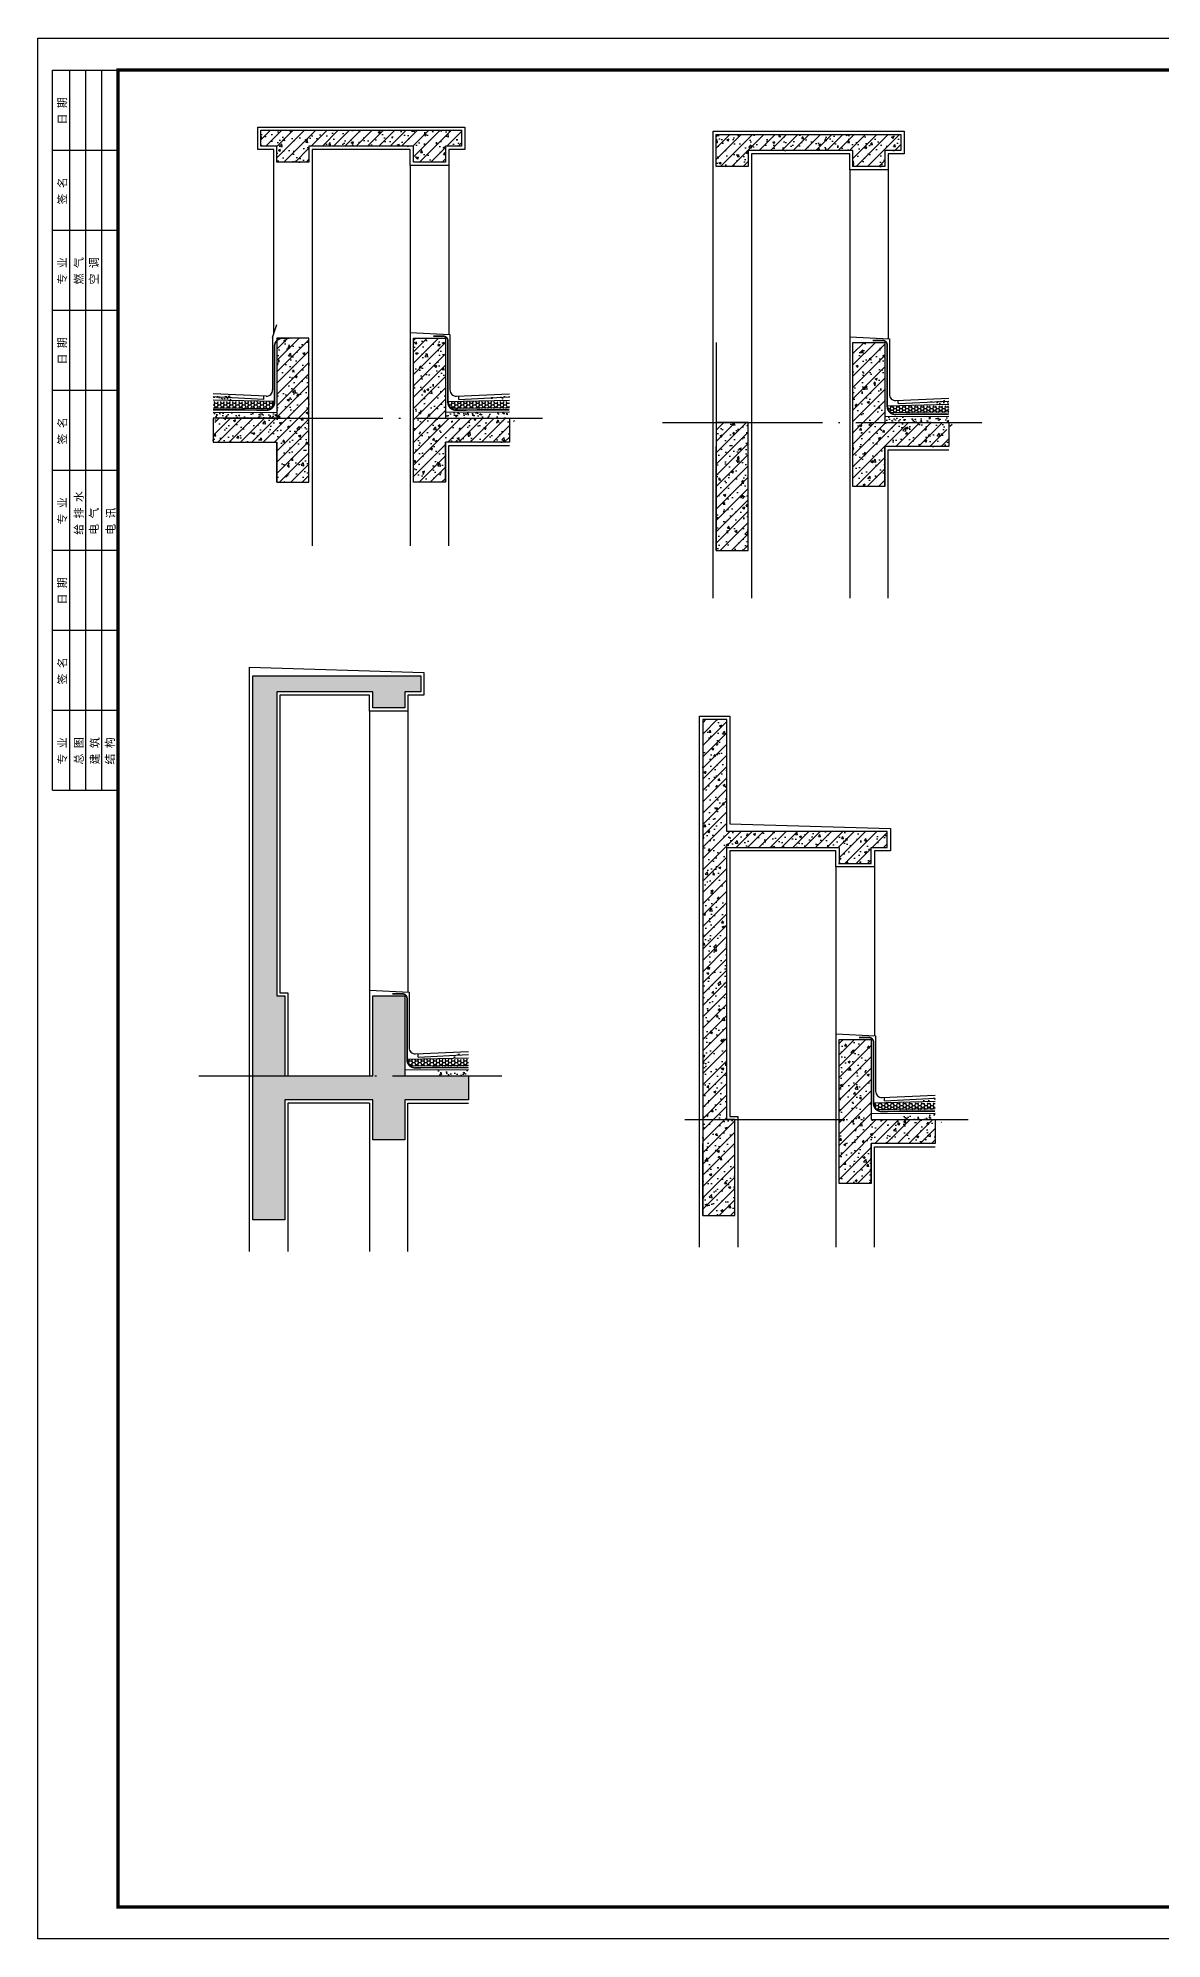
# Model space of a CAD drawing. Extents: x 1980812 to 2578970, y -669191 to 284498.
# Drawn here: x 2400366 to 2407394, y -405922 to -394042 of the extents above; entities that cross this region are included whole.
import ezdxf

# ---------------------------------------------------------------- set-up
doc = ezdxf.new("R2010")
doc.units = 0
doc.header["$LTSCALE"] = 1000
doc.header["$MEASUREMENT"] = 0
doc.linetypes.add('DASH', pattern=[0.35, 0.25, -0.1])
doc.linetypes.add('DOTE', pattern=[2.42, 2, -0.2, 0.02, -0.2])
for name, color, linetype in [('BH', 191, 'Continuous'), ('dote', 1, 'DOTE'), ('TK', 1, 'Continuous'), ('WALL', 4, 'Continuous'), ('保温板', 20, 'Continuous'), ('可见看线', 63, 'Continuous'), ('柱墙填充', 181, 'Continuous'), ('防水卷材', 6, 'DASH'), ('面层', 31, 'Continuous')]:
    doc.layers.add(name, color=color, linetype=linetype)
doc.styles.add('SONGTI', font='NSimSun.ttf', dxfattribs={"width": 1.1})
pattern_1 = [(130, (2806224.82, -569963.396), (-71.7260183, -6.2752135), [7.5, -82.5]), (185, (2806224.82, -569963.4), (13.8751334, 75.2192134), [6, -66]), (79.5486, (2806218.84, -569963.92), (-57.8509382, 68.9439542), [6.374019, -70.1142112]), (133.8158, (2806224.82, -569943.4), (-106.7241049, -16.5519014), [11.25, -123.75]), (83.3644, (2806215.93, -569944.78), (-93.4662706, 97.411787), [9.561029, -105.1713]), (188.8158, (2806224.82, -569943.4), (-93.4661945, 97.41186), [9, -99]), (159, (2806214.82, -569948.396), (-59.6907052, -40.2618891), [7.5, -82.5]), (214, (2806214.82, -569948.4), (-24.3315332, 72.5150045), [6, -66]), (108.5486, (2806209.846, -569951.75), (-84.0222629, 32.2530497), [6.374019, -70.1142112]), (142.5, (2806224.82, -569963.396), (-1.21598553, 33.28938538), [0, -65.2, 0, -67, 0, -66.25]), (172.5, (2806224.82, -569963.396), (-26.30695374, 39.4411712), [0, -38.2, 0, -63.7, 0, -25.25]), (212.5, (2806247.12, -569963.396), (-53.38224362, -2.25548717), [0, -25, 0, -78, 0, -103.5]), (222.5, (2806257.12, -569963.396), (-58.3186169, 10.0104982), [0, -32.5, 0, -51.8, 0, -73.5])]
pattern_2 = [(45, (-6781, 9634.474), (-35.35534, 35.35534), []), (50, (-6781, 9634.47), (143.45204, -12.55043), [15, -165]), (355, (-6781, 9634.47), (-27.75027, 150.43843), [12, -132]), (100.4514, (-6769.05, 9633.43), (115.70188, 137.88791), [12.74804, -140.22842]), (46.1842, (-6781, 9674.47), (213.4482, -33.1038), [22.5, -247.5]), (96.6356, (-6763.21, 9671.72), (186.93254, 194.82357), [19.12206, -210.3426]), (351.1842, (-6781, 9674.47), (186.9324, 194.82372), [18, -198]), (21, (-6761, 9664.47), (119.38141, -80.52378), [15, -165]), (326, (-6761, 9664.47), (48.66307, 145.03001), [12, -132]), (71.4514, (-6751.05, 9657.76), (168.04453, 64.5061), [12.74804, -140.22842]), (37.5, (-6781, 9634.474), (2.43197, 66.57877), [0, -130.4, 0, -134, 0, -132.5]), (7.5, (-6781, 9634.474), (52.613907, 78.882342), [0, -76.4, 0, -127.4, 0, -50.5]), (327.5, (-6825.6, 9634.474), (106.764487, -4.510974), [0, -50, 0, -156, 0, -207]), (317.5, (-6845.6, 9634.47), (116.637234, 20.021), [0, -65, 0, -103.6, 0, -147])]
pattern_3 = [(130, (2806838.39, -569963.396), (-71.7260183, -6.2752135), [7.5, -82.5]), (185, (2806838.39, -569963.4), (13.8751334, 75.2192134), [6, -66]), (79.5486, (2806832.414, -569963.92), (-57.8509382, 68.9439542), [6.374019, -70.1142112]), (133.8158, (2806838.39, -569943.4), (-106.7241049, -16.5519014), [11.25, -123.75]), (83.3644, (2806829.5, -569944.78), (-93.4662706, 97.411787), [9.561029, -105.1713]), (188.8158, (2806838.39, -569943.4), (-93.4661945, 97.41186), [9, -99]), (159, (2806828.39, -569948.396), (-59.6907052, -40.2618891), [7.5, -82.5]), (214, (2806828.39, -569948.4), (-24.3315332, 72.5150045), [6, -66]), (108.5486, (2806823.42, -569951.75), (-84.0222629, 32.2530497), [6.374019, -70.1142112]), (142.5, (2806838.392, -569963.396), (-1.21598553, 33.28938538), [0, -65.2, 0, -67, 0, -66.25]), (172.5, (2806838.39, -569963.396), (-26.30695374, 39.4411712), [0, -38.2, 0, -63.7, 0, -25.25]), (212.5, (2806860.692, -569963.396), (-53.38224362, -2.25548717), [0, -25, 0, -78, 0, -103.5]), (222.5, (2806870.69, -569963.396), (-58.3186169, 10.0104982), [0, -32.5, 0, -51.8, 0, -73.5])]
pattern_4 = [(45, (-6167.43, 9634.474), (-35.35534, 35.35534), []), (50, (-6167.43, 9634.47), (143.45204, -12.55043), [15, -165]), (355, (-6167.43, 9634.47), (-27.75027, 150.43843), [12, -132]), (100.4514, (-6155.48, 9633.43), (115.70188, 137.88791), [12.74804, -140.22842]), (46.1842, (-6167.43, 9674.47), (213.4482, -33.1038), [22.5, -247.5]), (96.6356, (-6149.64, 9671.72), (186.93254, 194.82357), [19.12206, -210.3426]), (351.1842, (-6167.43, 9674.47), (186.9324, 194.82372), [18, -198]), (21, (-6147.43, 9664.47), (119.38141, -80.52378), [15, -165]), (326, (-6147.43, 9664.47), (48.66307, 145.03001), [12, -132]), (71.4514, (-6137.48, 9657.76), (168.04453, 64.5061), [12.74804, -140.22842]), (37.5, (-6167.43, 9634.474), (2.43197, 66.57877), [0, -130.4, 0, -134, 0, -132.5]), (7.5, (-6167.43, 9634.474), (52.613907, 78.882342), [0, -76.4, 0, -127.4, 0, -50.5]), (327.5, (-6212.03, 9634.474), (106.764487, -4.510974), [0, -50, 0, -156, 0, -207]), (317.5, (-6232.03, 9634.47), (116.637234, 20.021), [0, -65, 0, -103.6, 0, -147])]
pattern_5 = [(130, (2801046.04, -569963.396), (-71.7260183, -6.2752135), [7.5, -82.5]), (185, (2801046.04, -569963.4), (13.8751334, 75.2192134), [6, -66]), (79.5486, (2801040.064, -569963.92), (-57.8509382, 68.9439542), [6.374019, -70.1142112]), (133.8158, (2801046.04, -569943.4), (-106.7241049, -16.5519014), [11.25, -123.75]), (83.3644, (2801037.15, -569944.78), (-93.4662706, 97.411787), [9.561029, -105.1713]), (188.8158, (2801046.04, -569943.4), (-93.4661945, 97.41186), [9, -99]), (159, (2801036.04, -569948.396), (-59.6907052, -40.2618891), [7.5, -82.5]), (214, (2801036.04, -569948.4), (-24.3315332, 72.5150045), [6, -66]), (108.5486, (2801031.07, -569951.75), (-84.0222629, 32.2530497), [6.374019, -70.1142112]), (142.5, (2801046.04, -569963.396), (-1.21598553, 33.28938538), [0, -65.2, 0, -67, 0, -66.25]), (172.5, (2801046.04, -569963.396), (-26.30695374, 39.4411712), [0, -38.2, 0, -63.7, 0, -25.25]), (212.5, (2801068.34, -569963.396), (-53.38224362, -2.25548717), [0, -25, 0, -78, 0, -103.5]), (222.5, (2801078.34, -569963.396), (-58.3186169, 10.0104982), [0, -32.5, 0, -51.8, 0, -73.5])]
pattern_6 = [(130, (2829808.586, -579000.744), (-71.7260183, -6.2752135), [7.5, -82.5]), (185, (2829808.586, -579000.74), (13.8751334, 75.2192134), [6, -66]), (79.5486, (2829802.61, -579001.266), (-57.8509382, 68.9439542), [6.374019, -70.1142112]), (133.8158, (2829808.59, -578980.74), (-106.7241049, -16.5519014), [11.25, -123.75]), (83.3644, (2829799.69, -578982.12), (-93.4662706, 97.411787), [9.561029, -105.1713]), (188.8158, (2829808.59, -578980.74), (-93.4661945, 97.41186), [9, -99]), (159, (2829798.586, -578985.744), (-59.6907052, -40.2618891), [7.5, -82.5]), (214, (2829798.586, -578985.74), (-24.3315332, 72.5150045), [6, -66]), (108.5486, (2829793.61, -578989.1), (-84.0222629, 32.2530497), [6.374019, -70.1142112]), (142.5, (2829808.586, -579000.744), (-1.21598553, 33.28938538), [0, -65.2, 0, -67, 0, -66.25]), (172.5, (2829808.586, -579000.744), (-26.30695374, 39.4411712), [0, -38.2, 0, -63.7, 0, -25.25]), (212.5, (2829830.886, -579000.744), (-53.38224362, -2.25548717), [0, -25, 0, -78, 0, -103.5]), (222.5, (2829840.886, -579000.744), (-58.3186169, 10.0104982), [0, -32.5, 0, -51.8, 0, -73.5])]
pattern_7 = [(130, (2806224.82, -569963.396), (-71.7260183, -6.2752135), [7.5, -82.5]), (185, (2806224.82, -569963.4), (13.8751334, 75.2192134), [6, -66]), (79.5486, (2806218.84, -569963.92), (-57.8509382, 68.9439542), [6.374019, -70.1142112]), (133.8158, (2806224.82, -569943.4), (-106.7241049, -16.5519014), [11.25, -123.75]), (83.3644, (2806215.93, -569944.78), (-93.4662706, 97.411787), [9.561029, -105.1713]), (188.8158, (2806224.82, -569943.4), (-93.4661945, 97.41186), [9, -99]), (159, (2806214.82, -569948.396), (-59.6907052, -40.2618891), [7.5, -82.5]), (214, (2806214.82, -569948.4), (-24.3315332, 72.5150045), [6, -66]), (108.5486, (2806209.846, -569951.75), (-84.0222629, 32.2530497), [6.374019, -70.1142112]), (142.5, (2806224.82, -569963.396), (-1.21598553, 33.28938538), [0, -65.2, 0, -67, 0, -66.25]), (172.5, (2806224.82, -569963.396), (-26.30695374, 39.4411712), [0, -38.2, 0, -63.7, 0, -25.25]), (212.5, (2806247.12, -569963.396), (-53.38224362, -2.25548717), [0, -25, 0, -78, 0, -103.5]), (222.5, (2806257.12, -569963.396), (-58.3186169, 10.0104982), [0, -32.5, 0, -51.8, 0, -73.5])]

# ---------------------------------------------------------------- blocks, each defined once
blk = doc.blocks.new('werghewhwtr')
at = {"layer": 'BH'}
h = blk.add_hatch(dxfattribs=at)
h.set_pattern_fill('惶妮土', color=256, scale=10, style=0)
h.set_pattern_definition(pattern_3)
h.paths.add_polyline_path([(10660, 130161), (10660, 130180), (10776, 130179), (10776, 130160)])
h = blk.add_hatch(dxfattribs=at)
h.set_pattern_fill('惶妮土', color=256, scale=10, style=0)
h.set_pattern_definition(pattern_1)
h.paths.add_polyline_path([(12512, 130161), (12512, 130180), (12397, 130179), (12397, 130160)])
h = blk.add_hatch(dxfattribs=at)
h.set_pattern_fill('惶妮土', color=256, scale=10, style=0)
h.set_pattern_definition(pattern_3)
h.paths.add_polyline_path([(10660, 130042), (10660, 130077), (11059, 130077), (11059, 130042)])
h = blk.add_hatch(dxfattribs=at)
h.set_pattern_fill('惶妮土', color=256, scale=10, style=0)
h.set_pattern_definition(pattern_1)
h.paths.add_polyline_path([(12512, 130042), (12512, 130077), (12113, 130077), (12113, 130042)])
at = {"layer": '保温板'}
h = blk.add_hatch(dxfattribs=at)
h.set_pattern_fill('HONEY', color=256, scale=8, style=0)
h.set_pattern_definition([(7e-15, (-208298.683, -332818.811), (19.05, 10.99852), [12.7, -25.4]), (120, (-208298.683, -332818.811), (-19.04999772, 10.99852394), [12.7, -25.4]), (60, (-208298.683, -332818.811), (2.28e-06, 21.99704394), [-25.4, 12.7])])
h.paths.add_polyline_path([(10660, 130104), (10660, 130147), (11044, 130146), (11025, 130103)])
h = blk.add_hatch(dxfattribs=at)
h.set_pattern_fill('HONEY', color=256, scale=8, style=0)
h.set_pattern_definition([(7e-15, (-208912.254, -332818.811), (19.05, 10.99852), [12.7, -25.4]), (120, (-208912.254, -332818.811), (-19.04999772, 10.99852394), [12.7, -25.4]), (60, (-208912.254, -332818.811), (2.28e-06, 21.99704394), [-25.4, 12.7])])
h.paths.add_polyline_path([(12512, 130104), (12512, 130147), (12128, 130146), (12147, 130103)])
at = {"layer": '柱墙填充'}
h = blk.add_hatch(dxfattribs=at)
h.set_pattern_fill('钢筋混凝土', color=256, scale=20)
h.set_pattern_definition([(45, (-12715.51, 1878.9), (-35.35534, 35.35534), []), (50, (-12715.51, 1878.9), (143.45204, -12.55043), [15, -165]), (355, (-12715.51, 1878.9), (-27.75027, 150.43843), [12, -132]), (100.4514, (-12703.55, 1877.85), (115.70188, 137.88791), [12.74804, -140.22842]), (46.1842, (-12715.5, 1918.9), (213.4482, -33.1038), [22.5, -247.5]), (96.6356, (-12697.72, 1916.14), (186.93254, 194.82357), [19.12206, -210.3426]), (351.1842, (-12715.5, 1918.9), (186.9324, 194.82372), [18, -198]), (21, (-12695.51, 1908.9), (119.38141, -80.52378), [15, -165]), (326, (-12695.51, 1908.9), (48.66307, 145.03001), [12, -132]), (71.4514, (-12685.56, 1902.19), (168.04453, 64.5061), [12.74804, -140.22842]), (37.5, (-12715.51, 1878.9), (2.431971, 66.57877), [0, -130.4, 0, -134, 0, -132.5]), (7.5, (-12715.51, 1878.9), (52.613907, 78.882342), [0, -76.4, 0, -127.4, 0, -50.5]), (327.5, (-12760.11, 1878.9), (106.764487, -4.510974), [0, -50, 0, -156, 0, -207]), (317.5, (-12780.11, 1878.9), (116.637234, 20.020996), [0, -65, 0, -103.6, 0, -147])])
h.paths.add_polyline_path([(12213, 131842), (10959, 131842), (10959, 131742), (11059, 131742), (11059, 131642), (11259, 131642), (11259, 131742), (11913, 131742), (11913, 131642), (12113, 131642), (12113, 131742), (12213, 131742)])
h = blk.add_hatch(dxfattribs=at)
h.set_pattern_fill('钢筋混凝土', color=256, scale=20)
h.set_pattern_definition(pattern_4)
h.paths.add_polyline_path([(10660, 130017), (10660, 130042), (11059, 130042), (11059, 130542), (11259, 130542), (11259, 130392), (11259, 130392), (11259, 129642), (11059, 129642), (11059, 129892), (10660, 129892), (10660, 129994), (10702, 130010)])
h = blk.add_hatch(dxfattribs=at)
h.set_pattern_fill('钢筋混凝土', color=256, scale=20)
h.set_pattern_definition(pattern_2)
h.paths.add_polyline_path([(12512, 130039), (12512, 130042), (12113, 130042), (12113, 130542), (11913, 130542), (11913, 130392), (11913, 130392), (11913, 129642), (12113, 129642), (12113, 129892), (12512, 129892), (12512, 129994), (12470, 130010), (12554, 130024)])
at = {"layer": 'dote', "linetype": 'DOTE', "ltscale": 0.5}
blk.add_line((10722, 130042, 0), (12720, 130042), dxfattribs=at)
at = {"layer": 'WALL', "elevation": 0}
blk.add_lwpolyline([(11059, 131642), (11059, 131742), (10959, 131742), (10959, 131842), (12213, 131842), (12213, 131742), (12113, 131742), (12113, 131642), (11913, 131642), (11913, 131742), (11259, 131742), (11259, 131642)], close=True, dxfattribs=at)
at = {"layer": 'WALL'}
blk.add_lwpolyline([(11059, 129642), (11059, 129892), (11059, 129642), (11259, 129642), (11259, 130542), (11059, 130542), (11059, 130042), (10660, 130042), (10660, 129892), (11059, 129892)], dxfattribs=at)
at = {"layer": 'WALL', "elevation": 0}
for points in [[(11059, 130542), (11059, 130042)], [(12113, 129642), (12113, 129892), (12113, 129642), (11913, 129642), (11913, 130542), (12113, 130542), (12113, 130042), (12512, 130042), (12512, 129892), (12113, 129892)], [(12113, 130542), (12113, 130042)]]:
    blk.add_lwpolyline(points, dxfattribs=at)
at = {"layer": 'WALL', "extrusion": (1, 0, 0), "elevation": 11059}
blk.add_lwpolyline([(129642, 0), (129892, 0)], dxfattribs=at)
at = {"layer": 'WALL', "extrusion": (-1, 0, 0), "elevation": -12113}
blk.add_lwpolyline([(-129642, 0), (-129892, 0)], dxfattribs=at)
at = {"layer": '保温板', "elevation": 0}
for points in [[(10660, 130108), (11025, 130103), (11025, 130103), (11044, 130146), (10660, 130156)], [(12512, 130108), (12147, 130103), (12147, 130103), (12128, 130146), (12512, 130156)]]:
    blk.add_lwpolyline(points, dxfattribs=at)
at = {"layer": '可见看线'}
for p, q in [((11893, 131622, 0), (11893, 130577, 0)), ((12133, 131622, 0), (12133, 130566, 0))]:
    blk.add_line(p, q, dxfattribs=at)
at = {"layer": '防水卷材', "const_width": 10, "elevation": 0}
for points in [[(11136, 130542), (11094, 130542, 0.414214), (11044, 130492), (11044, 130143, -0.453838), (10989, 130093), (10660, 130095)], [(12037, 130555), (12098, 130555, -0.414214), (12128, 130525)], [(12128, 130525), (12128, 130143, 0.453838), (12183, 130093), (12512, 130095)]]:
    blk.add_lwpolyline(points, format="xyb", dxfattribs=at)
at = {"layer": '面层'}
for p, q in [((11032, 130546, 0), (11059, 130627)), ((11893, 130577, 0), (12141, 130565, 0)), ((12141, 130565, 0), (12141, 130219, 0)), ((11032, 130546, 0), (11032, 130219, 0)), ((10991, 130179, 0), (10660, 130194, 0)), ((10976, 130160, 0), (10660, 130175, 0)), ((10976, 130160, 0), (10976, 130179, 0)), ((12181, 130179, 0), (12512, 130194, 0)), ((12197, 130160, 0), (12197, 130179, 0)), ((12197, 130160, 0), (12512, 130175, 0))]:
    blk.add_line(p, q, dxfattribs=at)
at = {"layer": '面层', "elevation": 0}
for points in [[(11039, 130568), (11039, 131722), (10939, 131722), (10939, 131862), (12233, 131862), (12233, 131722), (12133, 131722), (12133, 131622), (11893, 131622), (11893, 131722), (11279, 131722), (11279, 129245)], [(11893, 130577), (11893, 129245)], [(10660, 130080), (11059, 130077)], [(12512, 130080), (12113, 130077)], [(12133, 129245), (12133, 129872), (12512, 129872)]]:
    blk.add_lwpolyline(points, dxfattribs=at)
at = {"layer": '面层'}
for centre, start, end in [((10992, 130219, 0), 269.0766, 0), ((12181, 130219, 0), 180, 270.9234)]:
    blk.add_arc(centre, 40, start, end, dxfattribs=at)
blk = doc.blocks.new('tsthswtht')
at = {"layer": 'BH'}
h = blk.add_hatch(dxfattribs=at)
h.set_pattern_fill('惶妮土', color=256, scale=10, style=0)
h.set_pattern_definition(pattern_5)
h.paths.add_polyline_path([(7334, 130161), (7334, 130180), (7218, 130179), (7218, 130160)])
h = blk.add_hatch(dxfattribs=at)
h.set_pattern_fill('惶妮土', color=256, scale=10, style=0)
h.set_pattern_definition(pattern_5)
h.paths.add_polyline_path([(7334, 130042), (7334, 130077), (7134, 130077), (7134, 130042)])
at = {"layer": '保温板'}
h = blk.add_hatch(dxfattribs=at)
h.set_pattern_fill('HONEY', color=256, scale=8, style=0)
h.set_pattern_definition([(7e-15, (-214091.033, -332818.811), (19.05, 10.99852), [12.7, -25.4]), (120, (-214091.033, -332818.811), (-19.04999772, 10.99852394), [12.7, -25.4]), (60, (-214091.033, -332818.811), (2.28e-06, 21.99704394), [-25.4, 12.7])])
h.paths.add_polyline_path([(7334, 130104), (7334, 130147), (6949, 130146), (6968, 130103)])
at = {"layer": '柱墙填充'}
h = blk.add_hatch(dxfattribs=at)
h.set_pattern_fill('钢筋混凝土', color=256, scale=20)
h.set_pattern_definition([(45, (-17894.29, 1678.9), (-35.355339, 35.355339), []), (50, (-17894.29, 1678.9), (143.45204, -12.55043), [15, -165]), (355, (-17894.29, 1678.9), (-27.75027, 150.43843), [12, -132]), (100.4514, (-17882.33, 1677.85), (115.70188, 137.88791), [12.74804, -140.22842]), (46.1842, (-17894.29, 1718.9), (213.4482, -33.1038), [22.5, -247.5]), (96.6356, (-17876.5, 1716.14), (186.93254, 194.82357), [19.12206, -210.3426]), (351.1842, (-17894.29, 1718.9), (186.9324, 194.82372), [18, -198]), (21, (-17874.29, 1708.9), (119.38141, -80.52378), [15, -165]), (326, (-17874.29, 1708.9), (48.66307, 145.03001), [12, -132]), (71.4514, (-17864.34, 1702.19), (168.04453, 64.5061), [12.74804, -140.22842]), (37.5, (-17894.29, 1678.9), (2.431971, 66.57877), [0, -130.4, 0, -134, 0, -132.5]), (7.5, (-17894.29, 1678.9), (52.613907, 78.882342), [0, -76.4, 0, -127.4, 0, -50.5]), (327.5, (-17938.89, 1678.9), (106.764487, -4.510974), [0, -50, 0, -156, 0, -207]), (317.5, (-17958.89, 1678.9), (116.637234, 20.020996), [0, -65, 0, -103.6, 0, -147])])
h.paths.add_polyline_path([(6081, 130042), (6031, 130042), (6031, 131742), (6734, 131742), (6734, 131642), (6934, 131642), (6934, 131742), (7034, 131742), (7034, 131842), (6031, 131842), (6031, 132542), (5881, 132542), (5881, 129442), (6081, 129442)])
h = blk.add_hatch(dxfattribs=at)
h.set_pattern_fill('钢筋混凝土', color=256, scale=20)
h.set_pattern_definition([(45, (-11959.78, 9634.474), (-35.35534, 35.35534), []), (50, (-11959.78, 9634.47), (143.45204, -12.55043), [15, -165]), (355, (-11959.78, 9634.47), (-27.75027, 150.43843), [12, -132]), (100.4514, (-11947.83, 9633.43), (115.70188, 137.88791), [12.74804, -140.22842]), (46.1842, (-11959.78, 9674.47), (213.4482, -33.1038), [22.5, -247.5]), (96.6356, (-11942, 9671.72), (186.93254, 194.82357), [19.12206, -210.3426]), (351.1842, (-11959.78, 9674.47), (186.9324, 194.82372), [18, -198]), (21, (-11939.78, 9664.47), (119.38141, -80.52378), [15, -165]), (326, (-11939.78, 9664.47), (48.66307, 145.03001), [12, -132]), (71.4514, (-11929.83, 9657.76), (168.04453, 64.5061), [12.74804, -140.22842]), (37.5, (-11959.78, 9634.474), (2.43197, 66.57877), [0, -130.4, 0, -134, 0, -132.5]), (7.5, (-11959.78, 9634.474), (52.613907, 78.882342), [0, -76.4, 0, -127.4, 0, -50.5]), (327.5, (-12004.38, 9634.474), (106.764487, -4.510974), [0, -50, 0, -156, 0, -207]), (317.5, (-12024.38, 9634.47), (116.637234, 20.021), [0, -65, 0, -103.6, 0, -147])])
h.paths.add_polyline_path([(7334, 130039), (7334, 130042), (6934, 130042), (6934, 130542), (6734, 130542), (6734, 130392), (6734, 130392), (6734, 129642), (6934, 129642), (6934, 129892), (7334, 129892), (7334, 129994), (7292, 130010), (7376, 130024)])
at = {"layer": 'dote', "linetype": 'DOTE', "ltscale": 0.5}
blk.add_line((5769, 130042, 0), (7541, 130042), dxfattribs=at)
at = {"layer": 'WALL', "elevation": 0}
for points in [[(5881, 129442), (5881, 129892), (5881, 129442), (6081, 129442), (6081, 130042), (6031, 130042), (6031, 131742), (6734, 131742), (6734, 131642), (6934, 131642), (6934, 131742), (7034, 131742), (7034, 131842), (6031, 131842), (6031, 132542), (5881, 132542), (5881, 130042), (5881, 130042), (5881, 129892), (5881, 129892)], [(6934, 129642), (6934, 129892), (6934, 129642), (6734, 129642), (6734, 130542), (6934, 130542), (6934, 130042), (7334, 130042), (7334, 129892), (6934, 129892)], [(6934, 130542), (6934, 130042)]]:
    blk.add_lwpolyline(points, dxfattribs=at)
at = {"layer": 'WALL', "extrusion": (-1, 0, 0), "elevation": -6934}
blk.add_lwpolyline([(-129642, 0), (-129892, 0)], dxfattribs=at)
at = {"layer": '保温板', "elevation": 0}
blk.add_lwpolyline([(7334, 130108), (6968, 130103), (6968, 130103), (6949, 130146), (7334, 130156)], dxfattribs=at)
at = {"layer": '可见看线'}
for p, q in [((6714, 131622, 0), (6714, 130577, 0)), ((6954, 131622, 0), (6954, 130566, 0))]:
    blk.add_line(p, q, dxfattribs=at)
at = {"layer": '防水卷材', "const_width": 10, "elevation": 0}
for points in [[(6858, 130555), (6919, 130555, -0.414214), (6949, 130525)], [(6949, 130525), (6949, 130143, 0.453838), (7005, 130093), (7334, 130095)]]:
    blk.add_lwpolyline(points, format="xyb", dxfattribs=at)
at = {"layer": '面层'}
for p, q in [((6714, 130577, 0), (6962, 130565, 0)), ((6962, 130565, 0), (6962, 130219, 0)), ((7002, 130179, 0), (7334, 130194, 0)), ((7018, 130160, 0), (7018, 130179, 0)), ((7018, 130160, 0), (7334, 130175, 0))]:
    blk.add_line(p, q, dxfattribs=at)
at = {"layer": '面层', "elevation": 0}
for points in [[(5861, 129245), (5861, 131722), (5861, 131722), (5861, 132562), (6051, 132562), (6051, 131891), (7054, 131862), (7054, 131722), (6954, 131722), (6954, 131622), (6714, 131622), (6714, 131722), (6051, 131722), (6051, 130062)], [(6714, 130577), (6714, 129245)], [(6051, 130062), (6101, 130062), (6101, 129245)], [(7334, 130080), (6934, 130077)], [(6954, 129245), (6954, 129872), (7334, 129872)]]:
    blk.add_lwpolyline(points, dxfattribs=at)
at = {"layer": '面层'}
blk.add_arc((7002, 130219, 0), 40, 180, 270.9234, dxfattribs=at)
blk = doc.blocks.new('sthnthwh')
at = {"layer": 'BH'}
h = blk.add_hatch(dxfattribs=at)
h.set_pattern_fill('惶妮土', color=256, scale=10, style=0)
h.set_pattern_definition(pattern_6)
h.paths.add_polyline_path([(36096, 121123), (36096, 121143), (35981, 121142), (35981, 121123)])
h = blk.add_hatch(dxfattribs=at)
h.set_pattern_fill('惶妮土', color=256, scale=10, style=0)
h.set_pattern_definition(pattern_6)
h.paths.add_polyline_path([(36096, 121005), (36096, 121040), (35897, 121040), (35897, 121005)])
at = {"layer": '保温板'}
h = blk.add_hatch(dxfattribs=at)
h.set_pattern_fill('HONEY', color=256, scale=8, style=0)
h.set_pattern_definition([(7e-15, (-185328.489, -341856.158), (19.05, 10.99852), [12.7, -25.4]), (120, (-185328.489, -341856.158), (-19.04999772, 10.99852394), [12.7, -25.4]), (60, (-185328.489, -341856.158), (2.28e-06, 21.99704394), [-25.4, 12.7])])
h.paths.add_polyline_path([(36096, 121067), (36096, 121109), (35712, 121109), (35731, 121066)])
at = {"layer": '柱墙填充'}
h = blk.add_hatch(dxfattribs=at)
h.set_pattern_fill('钢筋混凝土', color=256, scale=20)
h.set_pattern_definition([(45, (10868.257, -6458.45), (-35.35534, 35.35534), []), (50, (10868.26, -6458.45), (143.45204, -12.55043), [15, -165]), (355, (10868.26, -6458.45), (-27.75027, 150.43843), [12, -132]), (100.4514, (10880.21, -6459.5), (115.70188, 137.88791), [12.74804, -140.22842]), (46.1842, (10868.26, -6418.45), (213.4482, -33.1038), [22.5, -247.5]), (96.6356, (10886.04, -6421.2), (186.93254, 194.82357), [19.12206, -210.3426]), (351.1842, (10868.26, -6418.45), (186.9324, 194.82372), [18, -198]), (21, (10888.26, -6428.45), (119.38141, -80.52378), [15, -165]), (326, (10888.26, -6428.45), (48.66307, 145.03001), [12, -132]), (71.4514, (10898.2, -6435.16), (168.04453, 64.5061), [12.74804, -140.22842]), (37.5, (10868.257, -6458.45), (2.431971, 66.57877), [0, -130.4, 0, -134, 0, -132.5]), (7.5, (10868.26, -6458.45), (52.613907, 78.882342), [0, -76.4, 0, -127.4, 0, -50.5]), (327.5, (10823.657, -6458.45), (106.764487, -4.510974), [0, -50, 0, -156, 0, -207]), (317.5, (10803.66, -6458.45), (116.637234, 20.020996), [0, -65, 0, -103.6, 0, -147])])
h.paths.add_polyline_path([(36096, 121005), (35697, 121005), (35697, 121505), (35497, 121505), (35497, 121005), (34947, 121005), (34947, 121505), (34897, 121505), (34897, 123405), (35497, 123405), (35497, 123305), (35697, 123305), (35697, 123405), (35797, 123405), (35797, 123505), (34747, 123505), (34747, 120105), (34947, 120105), (34947, 120855), (35497, 120855), (35497, 120605), (35697, 120605), (35697, 120855), (36096, 120855)])
at = {"layer": 'dote', "linetype": 'DOTE', "ltscale": 0.5}
blk.add_line((34410, 121005, 0), (36304, 121005), dxfattribs=at)
at = {"layer": 'WALL', "elevation": 0}
for points in [[(34947, 121005), (35497, 121005), (35497, 121505), (35697, 121505), (35697, 121005), (36096, 121005), (36096, 120855), (35697, 120855), (35697, 120605), (35497, 120605), (35497, 120855), (34947, 120855), (34947, 120105), (34747, 120105), (34747, 123305), (34747, 123405), (34747, 123405), (34747, 123505), (35797, 123505), (35797, 123405), (35697, 123405), (35697, 123305), (35497, 123305), (35497, 123405), (34897, 123405), (34897, 121505), (34947, 121505), (34947, 121005)], [(35697, 121505), (35697, 121005)]]:
    blk.add_lwpolyline(points, dxfattribs=at)
at = {"layer": '保温板', "elevation": 0}
blk.add_lwpolyline([(36096, 121070), (35731, 121066), (35731, 121066), (35712, 121109), (36096, 121118)], dxfattribs=at)
at = {"layer": '可见看线'}
for p, q in [((35477, 123285, 0), (35477, 121540, 0)), ((35717, 123285, 0), (35717, 121528, 0))]:
    blk.add_line(p, q, dxfattribs=at)
at = {"layer": '防水卷材', "const_width": 10, "elevation": 0}
for points in [[(35620, 121518), (35682, 121518, -0.414214), (35712, 121488)], [(35712, 121488), (35712, 121106, 0.453838), (35767, 121056), (36096, 121058)]]:
    blk.add_lwpolyline(points, format="xyb", dxfattribs=at)
at = {"layer": '面层'}
for p, q in [((35477, 121540, 0), (35724, 121528, 0)), ((35724, 121528, 0), (35724, 121182, 0)), ((35765, 121142, 0), (36096, 121157, 0)), ((35781, 121123, 0), (35781, 121142, 0)), ((35781, 121123, 0), (36096, 121138, 0))]:
    blk.add_line(p, q, dxfattribs=at)
at = {"layer": '面层', "elevation": 0}
for points in [[(34727, 119908), (34727, 123385), (34727, 123385), (34727, 123560), (35817, 123525), (35817, 123385), (35717, 123385), (35717, 123285), (35477, 123285), (35477, 123385), (34917, 123385), (34917, 121525), (34967, 121525), (34967, 121005)], [(35477, 121540), (35477, 121005)], [(36096, 121043), (35697, 121040)], [(35477, 120835), (34967, 120835), (34967, 119908)], [(35477, 120835), (35477, 119908)], [(35717, 119908), (35717, 120835), (36096, 120835)]]:
    blk.add_lwpolyline(points, dxfattribs=at)
at = {"layer": '面层'}
blk.add_arc((35764, 121182, 0), 40, 180, 270.9234, dxfattribs=at)
blk = doc.blocks.new('egwthwt')
at = {"layer": 'BH'}
h = blk.add_hatch(dxfattribs=at)
h.set_pattern_fill('惶妮土', color=256, scale=10, style=0)
h.set_pattern_definition(pattern_7)
h.paths.add_polyline_path([(12512, 130161), (12512, 130180), (12397, 130179), (12397, 130160)])
h = blk.add_hatch(dxfattribs=at)
h.set_pattern_fill('惶妮土', color=256, scale=10, style=0)
h.set_pattern_definition(pattern_7)
h.paths.add_polyline_path([(12512, 130042), (12512, 130077), (12113, 130077), (12113, 130042)])
at = {"layer": '保温板'}
h = blk.add_hatch(dxfattribs=at)
h.set_pattern_fill('HONEY', color=256, scale=8, style=0)
h.set_pattern_definition([(7e-15, (-208912.254, -332818.811), (19.05, 10.99852), [12.7, -25.4]), (120, (-208912.254, -332818.811), (-19.04999772, 10.99852394), [12.7, -25.4]), (60, (-208912.254, -332818.811), (2.28e-06, 21.99704394), [-25.4, 12.7])])
h.paths.add_polyline_path([(12512, 130104), (12512, 130147), (12128, 130146), (12147, 130103)])
at = {"layer": '柱墙填充'}
h = blk.add_hatch(dxfattribs=at)
h.set_pattern_fill('钢筋混凝土', color=256, scale=20)
h.set_pattern_definition([(45, (-12715.51, 1878.9), (-35.35534, 35.35534), []), (50, (-12715.51, 1878.9), (143.45204, -12.55043), [15, -165]), (355, (-12715.51, 1878.9), (-27.75027, 150.43843), [12, -132]), (100.4514, (-12703.55, 1877.85), (115.70188, 137.88791), [12.74804, -140.22842]), (46.1842, (-12715.5, 1918.9), (213.4482, -33.1038), [22.5, -247.5]), (96.6356, (-12697.72, 1916.14), (186.93254, 194.82357), [19.12206, -210.3426]), (351.1842, (-12715.5, 1918.9), (186.9324, 194.82372), [18, -198]), (21, (-12695.51, 1908.9), (119.38141, -80.52378), [15, -165]), (326, (-12695.51, 1908.9), (48.66307, 145.03001), [12, -132]), (71.4514, (-12685.56, 1902.19), (168.04453, 64.5061), [12.74804, -140.22842]), (37.5, (-12715.51, 1878.9), (2.431971, 66.57877), [0, -130.4, 0, -134, 0, -132.5]), (7.5, (-12715.51, 1878.9), (52.613907, 78.882342), [0, -76.4, 0, -127.4, 0, -50.5]), (327.5, (-12760.11, 1878.9), (106.764487, -4.510974), [0, -50, 0, -156, 0, -207]), (317.5, (-12780.11, 1878.9), (116.637234, 20.020996), [0, -65, 0, -103.6, 0, -147])])
h.paths.add_polyline_path([(11059, 131842), (11059, 131642), (11259, 131642), (11259, 131742), (11913, 131742), (11913, 131642), (12113, 131642), (12113, 131742), (12213, 131742), (12213, 131842)])
h = blk.add_hatch(dxfattribs=at)
h.set_pattern_fill('钢筋混凝土', color=256, scale=20)
h.set_pattern_definition(pattern_2)
h.paths.add_polyline_path([(12512, 130039), (12512, 130042), (12113, 130042), (12113, 130542), (11913, 130542), (11913, 130392), (11913, 130392), (11913, 129642), (12113, 129642), (12113, 129892), (12512, 129892), (12512, 129994), (12470, 130010), (12554, 130024)])
h = blk.add_hatch(dxfattribs=at)
h.set_pattern_fill('钢筋混凝土', color=256, scale=20)
h.set_pattern_definition(pattern_4)
h.paths.add_polyline_path([(11259, 130042), (11059, 130042), (11059, 129242), (11259, 129242)])
at = {"layer": 'dote', "linetype": 'DOTE', "ltscale": 0.5}
blk.add_line((10722, 130042, 0), (12720, 130042), dxfattribs=at)
at = {"layer": 'WALL', "elevation": 0}
blk.add_lwpolyline([(11059, 131642), (11059, 131742), (11059, 131742), (11059, 131842), (12213, 131842), (12213, 131742), (12113, 131742), (12113, 131642), (11913, 131642), (11913, 131742), (11259, 131742), (11259, 131642)], close=True, dxfattribs=at)
for points in [[(11059, 130542), (11059, 130042)], [(12113, 129642), (12113, 129892), (12113, 129642), (11913, 129642), (11913, 130542), (12113, 130542), (12113, 130042), (12512, 130042), (12512, 129892), (12113, 129892)], [(12113, 130542), (12113, 130042)]]:
    blk.add_lwpolyline(points, dxfattribs=at)
at = {"layer": 'WALL'}
blk.add_lwpolyline([(11059, 129242), (11059, 129892), (11059, 129242), (11259, 129242), (11259, 130042), (11059, 130042), (11059, 130042), (11059, 130042), (11059, 129892), (11059, 129892)], dxfattribs=at)
at = {"layer": 'WALL', "extrusion": (1, 0, 0), "elevation": 11059}
blk.add_lwpolyline([(129242, 0), (129892, 0)], dxfattribs=at)
at = {"layer": 'WALL', "extrusion": (-1, 0, 0), "elevation": -12113}
blk.add_lwpolyline([(-129642, 0), (-129892, 0)], dxfattribs=at)
at = {"layer": '保温板', "elevation": 0}
blk.add_lwpolyline([(12512, 130108), (12147, 130103), (12147, 130103), (12128, 130146), (12512, 130156)], dxfattribs=at)
at = {"layer": '可见看线'}
for p, q in [((11893, 131622, 0), (11893, 130577, 0)), ((12133, 131622, 0), (12133, 130566, 0))]:
    blk.add_line(p, q, dxfattribs=at)
at = {"layer": '防水卷材', "const_width": 10, "elevation": 0}
for points in [[(12037, 130555), (12098, 130555, -0.414214), (12128, 130525)], [(12128, 130525), (12128, 130143, 0.453838), (12183, 130093), (12512, 130095)]]:
    blk.add_lwpolyline(points, format="xyb", dxfattribs=at)
at = {"layer": '面层'}
for p, q in [((11893, 130577, 0), (12141, 130565, 0)), ((12141, 130565, 0), (12141, 130219, 0)), ((12181, 130179, 0), (12512, 130194, 0)), ((12197, 130160, 0), (12197, 130179, 0)), ((12197, 130160, 0), (12512, 130175, 0))]:
    blk.add_line(p, q, dxfattribs=at)
at = {"layer": '面层', "elevation": 0}
for points in [[(11039, 128945), (11039, 131722), (11039, 131722), (11039, 131862), (12233, 131862), (12233, 131722), (12133, 131722), (12133, 131622), (11893, 131622), (11893, 131722), (11279, 131722), (11279, 128945)], [(11893, 130577), (11893, 128945)], [(12512, 130080), (12113, 130077)], [(12133, 128945), (12133, 129872), (12512, 129872)]]:
    blk.add_lwpolyline(points, dxfattribs=at)
at = {"layer": '面层'}
blk.add_arc((12181, 130219, 0), 40, 180, 270.9234, dxfattribs=at)

msp = doc.modelspace()

# ---------------------------------------------------------------- linework, layer by layer
at = {"layer": 'TK'}
for p, q in [((2400456, -395742.2), (2400456, -394242.2)), ((2400456, -394242.2), (2400866, -394242.2)), ((2400566, -395742.2), (2400566, -394242.2)), ((2400666, -395742.2), (2400666, -394242.2)), ((2400766, -395742.2), (2400766, -394242.2)), ((2400866, -395742.2), (2400866, -394242.2)), ((2400456, -394742.2), (2400866, -394742.2)), ((2400456, -395242.2), (2400866, -395242.2)), ((2400456, -397242.2), (2400456, -395742.2)), ((2400456, -395742.2), (2400866, -395742.2)), ((2400566, -397242.2), (2400566, -395742.2)), ((2400666, -397242.2), (2400666, -395742.2)), ((2400766, -397242.2), (2400766, -395742.2)), ((2400456, -396242.2), (2400866, -396242.2)), ((2400456, -396742.2), (2400866, -396742.2)), ((2400456, -398742.2), (2400456, -397242.2)), ((2400456, -397242.2), (2400866, -397242.2)), ((2400566, -398742.2), (2400566, -397242.2)), ((2400666, -398742.2), (2400666, -397242.2)), ((2400766, -398742.2), (2400766, -397242.2)), ((2400866, -398742.2), (2400866, -397242.2)), ((2400456, -397742.2), (2400866, -397742.2)), ((2400456, -398242.2), (2400866, -398242.2)), ((2400456, -398742.2), (2400866, -398742.2))]:
    msp.add_line(p, q, dxfattribs=at)
msp.add_lwpolyline([(2400366, -394042.2), (2417186, -394042.2), (2417186, -405922.2), (2400366, -405922.2)], close=True, dxfattribs=at)
at = {"layer": 'TK', "const_width": 20}
msp.add_lwpolyline([(2416986, -405722.2), (2416986, -394242.2), (2400866, -394242.2), (2400866, -405722.2)], close=True, dxfattribs=at)

# ---------------------------------------------------------------- block references
at = {"layer": 'WALL'}
msp.add_blockref('sthnthwh', (2366961.7, -521533.3), dxfattribs=at)
at = {"layer": '可见看线'}
for name, p in [('werghewhwtr', (2390801, -526460.4)), ('egwthwt', (2393548.1, -526487.1)), ('tsthswtht', (2398641.2, -530843.2))]:
    msp.add_blockref(name, p, dxfattribs=at)

# ---------------------------------------------------------------- texts
at = {"layer": 'TK', "style": 'SONGTI'}
for s, p in [('日 期', (2400543.1, -394582.4)), ('签 名', (2400543.1, -395082.4)), ('专 业', (2400543.1, -395582.4)), ('燃 气', (2400646.7, -395582.4)), ('空 调', (2400741.4, -395582.4)), ('日 期', (2400543.1, -396082.4)), ('签 名', (2400543.1, -396582.4)), ('给 排 水', (2400646.7, -397146.7)), ('专 业', (2400543.1, -397082.4)), ('电 气', (2400741.4, -397146.7)), ('电 讯', (2400846.6, -397146.7)), ('日 期', (2400543.1, -397582.4)), ('签 名', (2400543.1, -398082.4)), ('专 业', (2400543.1, -398582.4)), ('总 图', (2400646.7, -398582.4)), ('建 筑', (2400746.7, -398582.4)), ('结 构', (2400841.4, -398582.4))]:
    msp.add_text(s, height=50, rotation=90, dxfattribs=at).set_placement(p)

doc.saveas('drawing.dxf')
